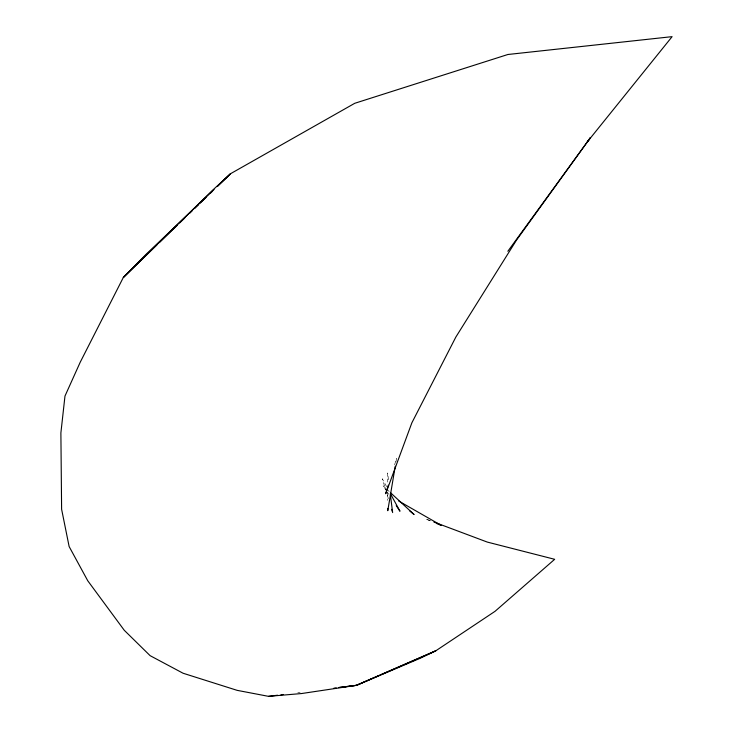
<?xml version="1.0" encoding="UTF-8"?>
<svg xmlns="http://www.w3.org/2000/svg" width="733" height="733" viewBox="0 0 733 733"><rect width="100%" height="100%" fill="white"/><g stroke="black" fill="none" stroke-linecap="round" stroke-linejoin="round"><path stroke-width="0.55" stroke-dasharray="3.67 2.75" d="M395.994 461.744L396.553 458.4L394.253 465.895M297.79 692.658L300.118 692.392M427.504 519.651L430.711 520.851M426.441 519.248L430.408 520.897M385.631 488.178L383.112 485.851L386.859 491.486M386.465 488.957L389.809 492.054M387.482 492.429L388.737 494.308M386.603 486.657L382.324 478.805L385.65 489.699M387.317 495.151L388.646 499.512M388.481 479.758L387.62 472.968L387.656 482.112M387.702 492.402L387.739 500.41"/><path stroke-width="1.1" d="M395.252 466.188L387.775 510.699L387.766 508.409M388.325 485.173L385.686 493.74L411.873 422.804L455.844 337.061L516.408 240.259L590.248 137.905L587.27 141.964L672.115 36.65L507.914 54.489L354.763 103.289L230.565 173.703L212.625 190.204L123.309 277.495L80.181 362.313L64.98 396.058L60.885 432.919L61.609 509.252L69.131 546.534L87.768 580.783L124.271 630.288L150.109 655.659L183.085 673.242L237.162 690.349L268.553 696.35L301.52 693.546L356.495 685.318L435.823 650.794L495.013 611.34L554.67 559.306L487.289 542.081L433.909 522.052M507.85 251.263L590.248 137.905M156.871 245.005L123.309 277.495L146.334 254.094L214.045 189.471M159.336 242.632L177.34 225.205M179.796 222.823L184.716 218.077M189.627 213.321L192.083 210.939M194.538 208.566L198.634 204.608M200.265 203.023L206 197.47M210.096 193.512L212.552 191.139M217.463 186.384L230.565 173.703L217.353 186.319M379.456 675.322L356.495 685.318L338.454 687.581M381.545 674.415L435.823 650.794L420.046 658.335L356.495 685.318L339.471 687.417M268.553 696.35L277.569 695.214M280.922 694.783L283.204 694.508M333.946 688.15L336.2 687.866M436.373 523.38L440.35 525.03M398.725 501.033L441.339 525.442M409.72 510.919L414.09 514.539L390.652 492.833M396.223 505.578L399.971 511.222L390.341 493.538M391.642 509.325L392.311 511.506M390.341 494.482L392.641 512.596"/></g></svg>
